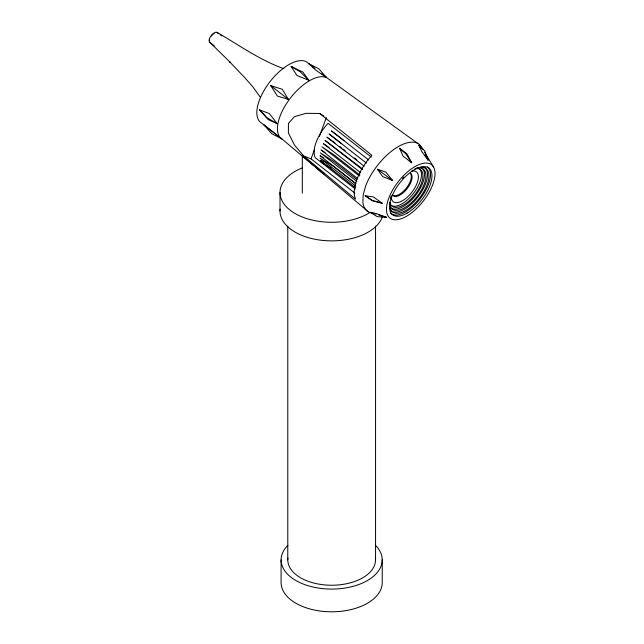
<?xml version="1.0" encoding="UTF-8"?>
<svg xmlns="http://www.w3.org/2000/svg" width="644" height="644" viewBox="0 0 644 644"><rect width="100%" height="100%" fill="white"/><g stroke="black" fill="none" stroke-linecap="round" stroke-linejoin="round"><path stroke-width="0.97" d="M354.852 193.071L311.052 158.859L314.53 149.48M319.4 136.335L326.355 117.57M319.69 113.481L306.109 113.32L294.429 116.685L288.44 123.342L288.407 132.938L294.38 144.972L303.871 156.146L355.528 199.165L354.329 195.18A41.86 19.602 -52 0 1 366.951 161.113L371.813 155.22L319.69 113.481L323.86 116.033M365.196 195.768L373.311 196.911L382.262 203.238L372.643 200.92L365.196 195.768L372.232 200.365L382.262 203.238M372.095 212.914L370.195 212.351L377.118 216.569L386.521 217.382L376.474 213.647L370.195 212.351L375.959 214.122M378.841 215.016L386.521 217.382L384.79 216.827M283.843 68.699C259.886 60.142 238.924 45.056 217.076 32.393L218.678 33.585M259.556 109.899L269.297 113.505L277.226 123.696L268.266 119.647L259.556 109.899L266.898 117.667L277.226 123.696M303.871 156.146L311.052 158.859M308.798 63.651L318.869 68.844L326.46 77.449L315.576 70.035L308.798 63.651L310.263 64.835M264.137 125.081L281.798 138.879L271.728 133.686L264.137 125.081L265.69 126.144M323.747 162.344L320.438 160.404L355.432 187.734M321.163 162.32L331.097 168.14M323.352 157.675L320.028 155.663L355.794 183.596M325.164 152.588L321.026 149.947L357.573 178.493M329.1 147.516L323.36 143.636L360.688 172.785M324.536 174.379L321.428 172.254A20.455 0.725 41.2 0 0 306.464 159.471L303.364 156.677M417.892 143.499L327.08 77.932A38.052 17.823 -52 0 0 289.027 99.901A38.052 17.823 -52 0 0 282.418 139.362L309.249 161.982M334.952 142.952L326.894 137.132L364.222 166.281M324.238 75.799L326.46 77.449L321.855 73.851M220.272 34.776L221.874 35.967M379.018 170.451L377.416 169.251L385.901 172.133L392.679 180.61L382.689 176.553L377.416 169.251L392.679 180.61L390.272 178.815M343.985 140.601L331.394 130.837L368.722 159.994M341.634 143.692L329.044 133.928L366.364 163.077M311.1 65.455L306.472 61.832A38.052 17.823 -52 0 0 268.411 83.8A38.052 17.823 -52 0 0 261.802 123.262L281.798 138.879M312.638 66.654L314.94 68.449M292.674 67.668L291.136 66.461L296.94 75.477L308.806 80.259L302.865 72.056L291.136 66.461L300.233 71.814L308.806 80.259L306.504 78.463M371.242 157.055L328.029 123.31A30.654 14.353 -52 0 0 315.278 157.724L355.375 189.038M272.275 86.819L270.746 85.62L282.265 89.266L288.407 99.418L277.347 96.028L270.746 85.62L288.407 99.418L286.87 98.218M339.782 146.454L341.328 147.661M342.882 148.869L345.2 150.688M354.498 157.941L356.816 159.76M362.661 169.058L324.995 140.384L362.314 169.533M359.924 175.071L335.146 155.719L322.032 146.84L359.36 175.989M356.832 179.499L333.6 161.354L320.35 152.902L356.897 181.447M355.81 183.782L333.351 166.241L320.052 158.174L355.826 186.108M214.492 46.118L209.864 42.327L230.198 62.331L229.377 61.51L245.404 78.326L252.979 87.053L260.313 97.204M310.778 163.278L313.845 165.862M315.375 167.15L368.271 211.755M401.582 150.607L399.691 148.329L402.999 156.073L411.685 162.755L406.871 153.835L399.691 148.329L405.945 153.997L411.685 162.755L409.793 160.477M420.081 146.921L418.978 145.254L424.799 150.994L428.139 160.139L421.675 151.477L418.978 145.254L421.015 148.563M425.088 155.18L428.139 160.139L426.739 157.667M423.068 149.666L421.57 147.178A42.287 19.803 -52 0 0 394.329 149.142A42.287 19.803 -52 0 0 365.542 186.277L363.184 194.891L362.854 202.329A42.287 19.803 -52 0 0 370.759 212.729M424.565 152.153L433.541 167.062A33.826 15.842 -52 0 1 406.597 216.223A33.826 15.842 -52 0 1 392.107 190.986A33.826 15.842 -52 0 1 433.541 167.062M382.23 559.902L382.23 582.611A50.562 29.189 0 0 1 331.668 611.8A50.562 29.189 0 0 1 281.098 582.611L281.098 559.902M375.549 226.116L375.549 559.902M302.31 155.051L302.31 193.144M287.779 226.116L287.779 559.902M280.003 192.459L280.003 211.039M382.327 216.859A51.657 29.825 0 0 1 324.922 240.606A51.657 29.825 0 0 1 280.116 209.091M375.428 558.01A43.881 25.333 0 0 1 331.668 585.235A43.881 25.333 0 0 1 287.908 558.01M375.452 545.307A50.562 29.189 0 0 1 331.668 589.091A50.562 29.189 0 0 1 287.876 545.307M369.881 212.528A51.657 29.825 0 0 1 292.883 212.158A51.657 29.825 0 0 1 302.044 168.02M414.317 169.267A27.426 12.848 -52 0 1 428.518 179.901A27.426 12.848 -52 0 1 406.018 210.322A27.426 12.848 -52 0 1 389.733 202.506M390.481 198.755A27.426 12.848 -52 0 1 391.415 195.889M402.492 178.46A27.426 12.848 -52 0 1 403.893 177.02M424.605 167.44A27.426 12.848 -52 0 1 417.505 197.563A27.426 12.848 -52 0 1 390.369 210.25M410.228 173.083A14.176 6.641 -52 0 1 406.638 189.247A14.176 6.641 -52 0 1 392.365 194.738M410.727 173.743A14.176 6.641 -52 0 1 405.897 188.676A14.176 6.641 -52 0 1 392.856 195.39M421.176 167.561A25.293 11.85 -52 0 1 415.275 195.76A25.293 11.85 -52 0 1 389.733 206.861M411.347 171.224A18.901 8.855 -52 0 1 417.618 181.632A18.901 8.855 -52 0 1 402.25 200.848A18.901 8.855 -52 0 1 391.302 196.283M427.383 166.909A29.56 13.846 -52 0 1 419.735 199.366A29.56 13.846 -52 0 1 390.481 213.043M415.436 168.535A25.293 11.85 -52 0 1 425.177 181.133A25.293 11.85 -52 0 1 405.012 207.489A25.293 11.85 -52 0 1 389.652 202.232M416.982 168.535A23.168 10.851 -52 0 1 414.519 195.108A23.168 10.851 -52 0 1 389.902 202.385M418.455 168.132A23.168 10.851 -52 0 1 414.43 192.145A23.168 10.851 -52 0 1 391.262 205.525M210.644 42.52A6.15 2.882 -52 0 1 210.926 35.951A6.15 2.882 -52 0 1 217.616 32.933M209.574 40.548A5.45 2.552 -52 0 1 209.614 39.59M211.216 36.112A5.45 2.552 -52 0 1 214.138 33.367M407.121 213.1A29.56 13.846 -52 0 0 430.667 170.137A29.56 13.846 -52 0 0 394.458 191.035A29.56 13.846 -52 0 0 407.121 213.1"/></g></svg>
